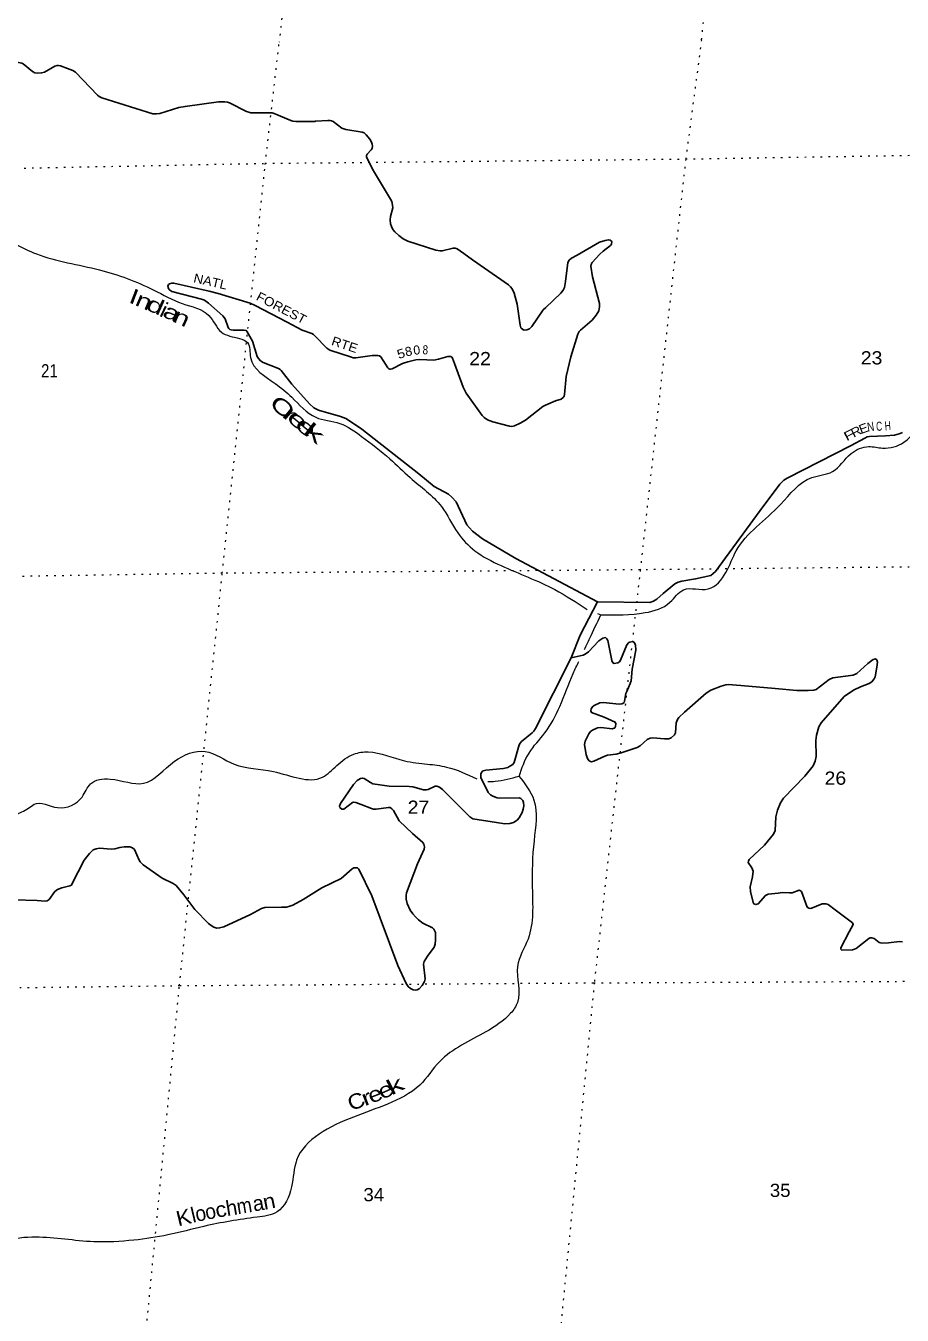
# Model space of a CAD drawing. Header units: feet. Extents: x -3 to 248627, y 0 to 184934.
# Drawn here: x 133333 to 144936, y 75323 to 92388 of the extents above; entities that cross this region are included whole.
import ezdxf
from ezdxf.enums import TextEntityAlignment as Align

# ---------------------------------------------------------------- set-up
doc = ezdxf.new("R2010")
doc.units = ezdxf.units.FT
doc.header["$LTSCALE"] = 70
doc.linetypes.add('DOTTED', pattern=[1.5, 0.3, -1.2])
for name, color, linetype, lineweight in [('29', 7, 'Continuous', 25), ('30', 7, 'Continuous', 35), ('39', 7, 'Continuous', 13), ('7', 7, 'DOTTED', 13)]:
    doc.layers.add(name, color=color, linetype=linetype, lineweight=lineweight)
doc.layers.add('41', color=7, linetype='Continuous')

msp = doc.modelspace()

# ---------------------------------------------------------------- linework, layer by layer
at = {"layer": '29'}
for points in [[(132498.89, 92144.03), (132729.64, 91887.26), (132750.52, 91875.77), (132778.04, 91872.23), (133041.93, 91899.82), (133116, 91905.02), (133235.04, 91902.93), (133281.75, 91895.3), (133299.78, 91886.21), (133421.32, 91784.46), (133452.24, 91767.09), (133494.01, 91762.92), (133542.04, 91765.01), (133581.18, 91774.08), (133719.56, 91854.87), (133747.33, 91864.18), (133763.42, 91864.27), (133790.57, 91859.05), (133883.29, 91824.71)], [(133883.29, 91824.71), (133956.98, 91797.41), (133993.15, 91774.41), (134281.78, 91471.11), (134306.41, 91451.54), (134341.92, 91432.73), (135014.4, 91223.75), (135064.48, 91222.25), (135108.38, 91225.84), (135361.08, 91305.25), (135442.51, 91319.96), (135885.28, 91381.53), (135929.14, 91383.62), (135966.32, 91381.18), (136004.33, 91375.26), (136031.48, 91366.9), (136257.03, 91251.96), (136284.17, 91242.55), (136311.65, 91237.75), (136568.21, 91237.33), (136593.26, 91236.28), (136619.4, 91227.06), (136840.96, 91134.13), (136868.94, 91125.52), (136908.62, 91121.34), (137161.28, 91123.33)], [(137161.28, 91123.33), (137170.7, 91123.4), (137332.58, 91134.93), (137362.6, 91135.06), (137378.52, 91130.75), (137401.49, 91122.39), (137518.18, 91032.22), (137568.57, 91013.72), (137787.84, 90981.41), (137815.01, 90971.93), (137837.98, 90946.85), (137886.02, 90889.38), (137911.08, 90849.67), (137919.43, 90821.46), (137921.19, 90794.2), (137917.34, 90762.94), (137906.9, 90747.27), (137850.51, 90690.85), (137842.16, 90672.04), (137844.82, 90651.65), (137924.27, 90488.67), (138163.79, 90094.2), (138178.41, 90062.86), (138188.66, 90011.74), (138190.94, 89977.17), (138159.61, 89863.28), (138158.11, 89818.84), (138161.7, 89767.15), (138174.23, 89733.71), (138193.03, 89691.92), (138217.6, 89659.93), (138272.39, 89612.51), (138330.86, 89568.62), (138393.11, 89536.95), (138761.08, 89418.15), (138820.42, 89409.43), (138846.71, 89408.75), (138990.81, 89445.32), (139017.96, 89446.36), (139046.34, 89435.09), (139133.6, 89372.21)], [(139133.6, 89372.21), (139247.76, 89289.95), (139725.95, 88960.48), (139750.35, 88935.13), (139771.89, 88906.15), (139799.04, 88847.63), (139839.6, 88705.81), (139876.31, 88424.44), (139888.64, 88392.14), (139913.91, 88368.02), (139932.7, 88361.75), (139968.21, 88363.84), (140003.71, 88376.38), (140030.58, 88405.91), (140181.23, 88627.15), (140217.2, 88660.8), (140417.62, 88849.32), (140448.55, 88890.47), (140463.17, 88926), (140480.04, 89003.97), (140508.77, 89255.16), (140525.82, 89286.49), (140559.24, 89311.57), (140630.98, 89353.4), (140927.27, 89523.64), (141001.99, 89547.72), (141045.85, 89556.08), (141071.26, 89551.48), (141089.7, 89535.18), (141087.09, 89499.18), (141075.08, 89480.84), (140976.88, 89404.94), (140933.07, 89363.81), (140832.82, 89257.23), (140816.12, 89230.06), (140814.41, 89208.29), (140833.97, 89063.53), (140928.89, 88710.74), (140928.73, 88669.37), (140920.54, 88616.7), (140882.94, 88556.09), (140830.26, 88490.68), (140678.28, 88361.74), (140659.48, 88340.84), (140639.85, 88308.16), (140549.03, 88008.86), (140486.29, 87747.68), (140465.26, 87507), (140458.99, 87486.1), (140445.49, 87470.38), (140419.31, 87448.49), (140347.42, 87422.35), (140212.55, 87369.07), (140177.33, 87350.34), (139946.95, 87169.92), (139878.4, 87126.66), (139801.13, 87093.22), (139767.71, 87084.86), (139736.86, 87089.95), (139517.1, 87146.51), (139445.32, 87174.98), (139402.24, 87205.02), (139375.09, 87230.1), (139164.16, 87526.85), (139122.83, 87603.79), (139009.97, 87917.94)], [(139009.97, 87917.94), (138984.55, 87988.7), (138972.02, 88003.33), (138958.16, 88012.17), (138919.81, 88011.69), (138798.67, 87975.12), (138736.17, 87964.39), (138548.06, 87970.94), (138496.35, 87964.89), (138391.43, 87941.69), (138318.33, 87919.03), (138182.58, 87847.65), (138163.79, 87845.56), (138152.23, 87845), (138138.73, 87847.65), (138124.11, 87862.27), (138032.8, 88008.06), (138017.6, 88020.05), (137990.45, 88026.32), (137918.94, 88026.39), (137704.33, 87994.97), (137668.82, 87994.97), (137645.05, 88000.83), (137359.73, 88096.33), (137317.64, 88120.1), (137161.33, 88286.51), (137140.44, 88303.22), (137118.36, 88313.48), (136990.58, 88357.97), (136795.04, 88464.91), (136371.99, 88684.88), (136302.98, 88714.92), (135879.02, 88846.58), (135760.99, 88875.09), (135294.26, 88981.37), (135265.02, 88983.46), (135233.66, 88974.68), (135223.25, 88962.56), (135214.9, 88941.66), (135221.17, 88910.31), (135235.79, 88891.51), (135267.33, 88872.1), (135657.65, 88770.3), (135698.68, 88754.62), (135753.72, 88718.05), (135943.77, 88547.73), (135971.76, 88510.84), (136010.6, 88393.08), (136021.04, 88380.54), (136035.29, 88370.01), (136052.37, 88363.82), (136077.43, 88359.64), (136225.13, 88359.56), (136250.77, 88353.38), (136265.39, 88336.66), (136334.62, 88214.61), (136396.96, 88011.69), (136413.67, 87982.43), (136441.76, 87953.08), (136476.32, 87930.18), (136677.3, 87854.1), (136699.78, 87840.32), (136714.4, 87823.6), (136854.56, 87646.7), (137087.61, 87382.9), (137144.62, 87333.55), (137207.28, 87302.25), (137500.81, 87215.21), (137568.57, 87190.4), (137633.31, 87152.78), (137780.12, 87049.8), (138535.82, 86457.28), (138741.18, 86290.02), (138930.23, 86190.42), (138972, 86150.71), (139030.37, 86088.42), (139172.49, 85784.99), (139205.9, 85743.2), (139247.67, 85699.31), (139378.67, 85599.25), (139819.58, 85337.03), (140901.11, 84765.94)], [(144938.71, 87006.93), (144893.9, 86985.83), (144832.18, 86972.01), (144712.96, 86961.01), (144503.8, 86952.86), (144470.85, 86946.92), (144440.54, 86931.76), (144258.89, 86831.3), (143412.04, 86399.4), (143370.27, 86374.32), (143316.04, 86322.71), (143055.18, 85971.5), (142463.88, 85164.31), (142403.08, 85112.56), (142201.09, 85066.75), (142016.95, 85038.92), (141971.01, 85026.39), (141927.09, 85003), (141772.82, 84876.69), (141686.98, 84800.69), (141645.21, 84771.43), (141594.59, 84756.46), (140901.11, 84765.94)], [(140901.11, 84765.94), (140673.95, 84322.2), (140555.14, 84022.95)], [(140555.14, 84022.95), (140710.88, 84058.32), (140739.16, 84072.82), (140784.67, 84100.52), (140921.55, 84247.31), (140971.8, 84282.5), (141007.62, 84291.35), (141027.15, 84274.59), (141037.69, 84253.49), (141072.94, 84078.16), (141090.41, 83987.11), (141103.58, 83958.1), (141122.51, 83947.4), (141169.48, 83958.1), (141193.2, 83971.29), (141206.59, 83991.45), (141291.13, 84194.28), (141317.07, 84224.48), (141330.25, 84232.39), (141369.21, 84238.34), (141388.23, 84227.11), (141404.05, 84195.47), (141408.84, 84123.69), (141360.13, 83874.54), (141346.06, 83720.74), (141335.58, 83683.64), (141289.29, 83577.21), (141277.54, 83549.31), (141260.93, 83450.63), (141253.82, 83433.27), (141235.37, 83420.08), (141222.19, 83414.81), (141188.86, 83408.57), (140977.08, 83433.13), (140932.27, 83427.99), (140855.84, 83391.07), (140837.01, 83375.13), (140818.94, 83346.24), (140813.67, 83319.86), (140820.79, 83298.79), (140990.49, 83238.13)], [(140555.14, 84022.95), (140083.04, 83088.09), (140060.06, 83052.56), (140038.54, 83029.06), (139895.08, 82914.63), (139878.37, 82895.82), (139866.19, 82870.63), (139797.55, 82637.61), (139780.21, 82612.65), (139742.62, 82589.66), (139713.38, 82572.94), (139659.41, 82559.5), (139425.51, 82535.87), (139389.67, 82526.97), (139375.05, 82518.61), (139364.61, 82506.07), (139356.26, 82483.08), (139359.26, 82439.52), (139456.61, 82242.34), (139485.74, 82211.4), (139517.07, 82190.51), (139572.32, 82171.75), (139611.05, 82167.52), (139864.11, 82171.14), (139888.81, 82161.25), (139911.78, 82136.17), (139922.23, 82106.91), (139925.75, 82066.49), (139918.05, 82021.23), (139903.43, 81975.25), (139863.31, 81903.81), (139836.6, 81872.85), (139788.57, 81845.69), (139742.62, 81831.06), (139677.22, 81827.81), (139564.38, 81845.18)], [(142798.21, 83655.03), (143254.02, 83617.34), (143539.75, 83592.62), (143691.79, 83590.2), (143765.59, 83595.48), (143797.6, 83606.16), (143968.53, 83737.9), (144015.9, 83756.46), (144287.81, 83792.07), (144337.52, 83817.02), (144482.14, 83946.44), (144553.64, 84001.63), (144582.25, 84008.54), (144601.08, 83996.36), (144608.99, 83967.35), (144601.91, 83897.95), (144580, 83769.54), (144566.82, 83743.17), (144535.38, 83707.14), (144498.3, 83682.51), (144383.29, 83641.12), (144300.62, 83600.75), (144224.19, 83553.28), (144169.06, 83510.91), (143863.11, 83161.63), (143834.1, 83109.6), (143802.5, 83000.76), (143793.59, 82928.79), (143797.22, 82718.56), (143784.77, 82653.43), (143757.69, 82591.97), (143648.29, 82458.74), (143364.98, 82166.04), (143325.47, 82105.65), (143285.91, 82005.16), (143264.96, 81920.85), (143254.28, 81738.79), (143234.29, 81689.76), (143111.95, 81545.29), (142911.66, 81355.06), (142901.12, 81333.96), (142897.4, 81312.57), (142945.17, 81244.13), (142961.74, 81199.46), (142952.8, 81123.52), (142922.2, 80993.74), (142926.25, 80932.62), (142961.75, 80784.08), (142972.29, 80768.26), (142997.68, 80757.6), (143030.27, 80768.26), (143125.16, 80879.03), (143159.97, 80893.94), (143291.92, 80909.75), (143346.55, 80915.95), (143441.82, 80911.45), (143480.97, 80913.31), (143573.21, 80947.6), (143589.81, 80941.29), (143604.84, 80929.14), (143676, 80723.42), (143699.03, 80707.9), (143726.08, 80707.6), (143876.31, 80768.26), (143923.05, 80767.73), (143955.38, 80757.71), (144046.73, 80687.07), (144209.28, 80567.71)], [(140989.45, 83238.5), (140990.49, 83238.13), (141136.18, 83169.49), (141145.76, 83149.76), (141140.49, 83115.47), (141129.95, 83097.01), (141101.95, 83083.13), (140945.45, 83099.65), (140904.13, 83097.61), (140837.39, 83068), (140811.04, 83046.9), (140785.98, 83017.46), (140737.24, 82920.31), (140731.59, 82874.86), (140751.18, 82740.14), (140774.14, 82682.94), (140792.59, 82659.21), (140810.87, 82651.58), (140824.22, 82646.02), (140853.21, 82653.93), (140998.95, 82721.54), (141035.07, 82735.69), (141148.92, 82749.37), (141214.29, 82764.7), (141425.14, 82835.91), (141467.03, 82859.26), (141559.56, 82941.4), (141601.24, 82961.49), (141635.99, 82965.14), (141791.06, 82949.03), (141846.84, 82949.32), (141878.47, 82962.5), (141921.13, 83003.03), (141933.82, 83031.07), (141943.6, 83163.79), (141960.17, 83205.14), (141978.62, 83234.15), (142051.93, 83302.26), (142340.48, 83554.92), (142402.96, 83595.47), (142537.37, 83648.22), (142600.63, 83666.68), (142630.62, 83668.89), (142798.21, 83655.03)], [(139564.38, 81845.18), (139253.71, 81893.02), (139212.15, 81916.74), (138851.15, 82279.78), (138811.17, 82311.71), (138773.34, 82326.17), (138752.7, 82323.21), (138658.72, 82281.42), (138637.83, 82277.24), (138599.32, 82278.29), (138455.53, 82314.77), (138410.19, 82319.03), (138145.78, 82325.47), (137959.09, 82350.38), (137927.76, 82356.65), (137896.1, 82372.22), (137814.31, 82424.65), (137787.84, 82431.88), (137762.77, 82427.7), (137718.92, 82400.54), (137670.18, 82344.55), (137499.55, 82095.66), (137485.01, 82059.9), (137489.19, 82043.18), (137515.32, 82019.24), (137535.13, 82018.1), (137545.58, 82022.28), (137657.48, 82107.39), (137670.88, 82112.14), (137702.21, 82107.96), (137775.32, 82081.01), (137911.06, 82028.47), (137936.11, 82022.28), (137971.62, 82022.28), (138134.52, 82043.18), (138155.4, 82041.09), (138180.86, 82023.89), (138203.44, 82001.38), (138276.32, 81866.91), (138451.7, 81699.71), (138587.71, 81580.28), (138604.42, 81555.21), (138612.77, 81523.86), (138606.51, 81492.51), (138520.45, 81295.55), (138374.69, 80914.68), (138369.31, 80877.78), (138368.43, 80827.96), (138380.96, 80771.53), (138422.69, 80682.7), (138456.14, 80635.69), (138493.73, 80593.9), (138533.42, 80554.19), (138588.07, 80513.51), (138719.29, 80449.7), (138735.72, 80432.8), (138758.97, 80387.01), (138758.97, 80290.88), (138751.12, 80233.77), (138738.08, 80194.74), (138652.71, 80073.18), (138606.51, 80004.57), (138596.43, 79966.76), (138619.84, 79773.75), (138612.78, 79741.25), (138579.36, 79684.83), (138539.51, 79643.27), (138512.53, 79630.49), (138487.47, 79624.22), (138460.32, 79628.4), (138425.6, 79647.52), (138395.58, 79672.29), (138368.43, 79714.09), (138258.63, 79951.38), (137913.62, 80874.71), (137740.79, 81226.82), (137723.09, 81241.74), (137698.03, 81245.92), (137677.15, 81245.92), (137652.86, 81229.02), (137508.58, 81100.67), (137250.4, 80978.6), (137004.12, 80824.34), (136866.83, 80749.59), (136816.71, 80730.79), (136785.97, 80724.29), (136720.63, 80723.07)], [(136720.63, 80723.07), (136496.16, 80718.86), (136455.41, 80705.71), (136310.01, 80624.78), (135954.18, 80464.33), (135899.88, 80447.62), (135864.38, 80445.53), (135820.52, 80460.15), (135787.11, 80481.05), (135752.06, 80507.35), (135572.73, 80692.64), (135425.41, 80885.91), (135321.86, 81010.75), (135285.88, 81037.99), (135140.27, 81105.6), (134889.08, 81284.59), (134849.13, 81323.29), (134834.78, 81345.2), (134772.12, 81486.26), (134745.75, 81508.43), (134711.56, 81521.78), (134636.37, 81521.78), (134577.88, 81512.8), (134511.06, 81496.71), (134463.9, 81492.93), (134310.57, 81502.98), (134264.06, 81497.37), (134227.04, 81479.99), (134174.82, 81434.01), (134105.72, 81344.94), (133947.18, 81034.86), (133936.74, 81016.05), (133916.83, 81003.63), (133810.84, 80979.73), (133750.87, 80955.44), (133718.75, 80929.67), (133642.27, 80825.88), (133616.45, 80805.26), (133587.97, 80800.8), (133484.57, 80813.57), (133180.81, 80820.23)], [(144209.28, 80567.71), (144280.05, 80515.74), (144287.47, 80495.3), (144235.72, 80395.23), (144121.42, 80184.09), (144124.06, 80165.63), (144135.08, 80154.23), (144278.99, 80157.95), (144305.92, 80165.63), (144327, 80176.18), (144493.05, 80308.05), (144511.5, 80318.59), (144533.28, 80318.23), (144566.85, 80308.05), (144629.04, 80257.73), (144667, 80247.39), (144754.92, 80249.42), (144898.94, 80267.17), (144938.84, 80265.12)]]:
    msp.add_lwpolyline(points, dxfattribs=at)
at = {"layer": '39'}
msp.add_line((140900.83, 84609.67), (140946.87, 84591.65), dxfattribs=at)
for points in [[(129040.36, 92123.55), (129512.76, 91668.66), (130211.44, 91360.4), (130820.21, 91141.63), (131280.76, 91028.98), (131778.35, 90772.77), (131919.45, 90545.66), (132078.99, 90122.69), (132350.7, 90080.15), (132600.67, 89856.2), (132913.29, 89651.93), (133473.12, 89368.99), (134307.7, 89158.5), (135026.88, 88890.42), (135404.23, 88711.85), (135757.56, 88553.65), (135922.92, 88334.42), (136164.01, 88247.74), (136268.35, 88194.44), (136309.39, 87997.45), (136634.46, 87654.81), (136854.55, 87471.45), (137172.68, 87206.6), (137490.41, 87125.35), (137779.13, 86953.55), (138153.41, 86655.96), (138420.47, 86408.39), (138835.16, 86027.03), (139051.79, 85678.25), (139279.46, 85440.36), (139626.41, 85243.88), (140337.09, 84925.43), (140763.7, 84664.2)], [(140946.87, 84591.65), (141533.63, 84621.23), (141861.34, 84757.82), (142042.18, 84923.83), (142368.79, 84935.33), (142602.48, 85153.37), (142740.05, 85440.79), (143323.86, 86051.48), (143740.17, 86409.29), (144014.97, 86487.79), (144258.92, 86725.93), (144495.55, 86818.85), (144676.77, 86799.24), (144959.61, 86875.65), (145228.52, 87202.37), (145419.54, 87380.4), (145768.75, 87440.14), (146058.25, 87587.12), (146241.78, 87829.78), (146546.35, 88085.59), (146955.33, 88526.19), (147232.8, 88909.33), (147375.65, 89109.94), (147582.85, 89293.9), (147792.66, 89546.44), (147933.65, 89765.23), (148323.31, 90070.8), (148600.71, 90445.87), (148691.46, 90681.2), (149180.43, 90968.92), (149392.92, 91147.69), (149809.48, 91303.74), (150178.43, 91316.91), (150376.74, 91311.09)], [(140729.07, 84134.42), (140799.03, 84282.12), (140946.87, 84591.65)], [(139864.36, 82453.75), (139995.61, 82763.24), (140205.55, 83029.9), (140402.11, 83379.39), (140581.31, 83817.79), (140654.2, 83974.37)], [(123890.45, 78221.94), (124079.08, 77915.67), (124313.16, 77948.08), (124720.62, 78215.17), (124947.48, 78572.49), (125149.32, 78835.18), (125405.86, 78899.7), (125838.36, 79035.44), (126344.38, 79279.54), (126679.16, 79533.09), (127138.08, 79922.85), (127501.35, 80206.43), (127804.62, 80314.96), (128152.61, 80465.51), (128585.55, 80421.68), (129101.11, 80375.16), (129339.08, 80391.41), (129946.46, 80703.29), (130460.77, 80973.56), (130706.71, 80979.65), (130918.59, 81008.22), (131065.69, 81005.02), (131326.54, 81101.78), (131593.34, 81188.41), (131970.07, 81169.25), (132270.3, 81160.78), (132524.85, 81229.35), (132742.75, 81483.84), (133049.44, 81751.74), (133192.13, 81934.2), (133370.36, 82033.65), (133443.38, 82085.52), (133753.37, 82040.66), (134079.09, 82181.29), (134191.48, 82355.92), (134450.01, 82418.41), (134890.91, 82362.41), (135302.61, 82653.67), (135706.85, 82783.59), (136092.36, 82617.06), (136611.48, 82518.06), (137261.83, 82444.23), (137450.63, 82598.07), (137677.69, 82749.59), (137867.4, 82778.33), (138346.06, 82661.49), (138652.02, 82616.66), (138903.61, 82578.32), (139304.02, 82420.79)], [(139861.92, 82457.63), (140060.69, 82141.28), (140062, 81602.56), (140038.42, 80983.33), (139982.04, 80301.82), (139843.81, 79937.73), (139843.67, 79463.59), (139751.7, 79319.05), (139423.02, 79071.51), (138812.93, 78680.95), (138548.17, 78368.33), (138122.71, 78117.53), (137671.75, 77945.62), (136919.01, 77376.64), (136851.38, 77020.06), (136659.03, 76690.71), (136394.38, 76620.2), (135691.93, 76498.74), (135215.28, 76385.54), (134763.2, 76316.54), (134232.94, 76294.58), (133463.56, 76355.24), (132661.87, 76180.09), (132106.03, 75770.94), (131771.62, 75329.75), (131689.92, 74977.32), (131461.01, 74615.98), (130955.89, 74244.76), (130574.26, 73935.09), (130077.79, 73860.39), (129648.38, 73617.69), (129232.21, 73506.03), (129068.52, 73436.88)], [(139451.75, 82386.58), (139548.92, 82389.53), (139861.92, 82457.63)]]:
    msp.add_spline(points, degree=3, dxfattribs=at)
at = {"layer": '7'}
for points in [[(137899.63, 138080.14), (137371.88, 134122.51), (137574.65, 128679.18), (137763.01, 123249.48), (137921.7, 117796.48), (138066.01, 112340.97), (138797.17, 106896.29), (137680.97, 101465.41), (137095.17, 96039.25), (136688.25, 92169.09)], [(142278.95, 92203.75), (142713.77, 96090.73), (143309.61, 101545.16), (144558.92, 106976.2), (143696.62, 112459.05), (143565.82, 116207.31)], [(134784.79, 46271.3), (134753.46, 47000.2), (134772.69, 52399.27), (134752.05, 57847.08), (134765.75, 63304.71), (134783.21, 68732.04), (134839.41, 74209.51), (135367.22, 79685.19), (135935.17, 85142.4), (136502.72, 90553.21), (136688.25, 92169.09)], [(142278.95, 92203.75), (142070.12, 90625.48), (141468.08, 85188.72), (140859.75, 79723.77), (140323.88, 74248.14), (140235.45, 68772.96), (140217.66, 63309.31), (140210.19, 57871.81), (140208.67, 52424.17), (140188.94, 46968.61), (140223.34, 46304.46)], [(123819.38, 90445.43), (125477.15, 90452.18), (131001.66, 90460.23), (136500.83, 90567.35), (142070.12, 90625.48), (147631.62, 90715.95), (148258.29, 90711.82)], [(154810.57, 85288.75), (152549.6, 85234.82), (147025.25, 85244.93), (141468.08, 85188.72), (135935.17, 85142.4), (130458.36, 85057.3), (129420.81, 85054.24)], [(123878.94, 79621.24), (124398.22, 79599.85), (129892.59, 79618.23), (135367.22, 79685.19), (140851.67, 79721.81), (146397.13, 79749.12), (151914.09, 79784.28), (154847.64, 79900.34)]]:
    msp.add_lwpolyline(points, dxfattribs=at)

# ---------------------------------------------------------------- texts
at = {"layer": '30'}
for s, rotation, width, p in [('NATL', 347.172, 1.1, (135765.28, 88945.09)), ('FOREST', 332.527, 1.1, (136690.43, 88601.08)), ('RTE', 341.494, 1.1, (137536.4, 88111)), ('5', 17.223, 1.15, (138318.39, 87992.34)), ('8', 12.469, 1.05, (138413.24, 88020.53)), ('8', 358.006, 0.8, (138620.97, 88039.88)), ('F', 27.022, 1.35, (144259.66, 86917.78)), ('R', 26.944, 1.15, (144352.53, 86964.84)), ('E', 20.944, 1.1, (144445.26, 87003.76)), ('N', 9.231, 0.8, (144527.43, 87023.14)), ('C', 2.231, 0.7, (144633.04, 87028.21)), ('H', 5.272, 0.7, (144749.97, 87034.71))]:
    msp.add_text(s, height=120, rotation=rotation, dxfattribs=dict(at, width=width)).set_placement(p, align=Align.CENTER)
msp.add_text('0', height=120, rotation=6.673, dxfattribs=at).set_placement((138515.63, 88037.44), align=Align.CENTER)
at = {"layer": '41'}
for s, rotation, width, p in [('I', 339.267, 1.45, (134732.69, 88712.03)), ('n', 336.932, 1.4, (134861.84, 88654.21)), ('d', 335.829, 1.5, (135009.4, 88594.07)), ('i', 334.522, 1.15, (135121.04, 88537.07)), ('a', 335.522, 1.4, (135226.48, 88501.8)), ('n', 335.875, 1.4, (135357.44, 88436.43)), ('C', 320.204, 1.6, (136661.93, 87267.48)), ('r', 320.21, 2.05, (136778.1, 87170.74)), ('e', 320.21, 1.8, (136874.19, 87094.08)), ('e', 320.234, 1.8, (136982.69, 87000.42)), ('k', 322.504, 1.95, (137090.26, 86918.78)), ('e', 21.139, 1.25, (137991.97, 78154.94)), ('e', 23.937, 1.3, (138135.34, 78213.22)), ('k', 26.937, 1.6, (138267.22, 78276.12)), ('C', 22.842, 1.15, (137745.79, 78063.61)), ('r', 21.139, 1.4, (137878.36, 78109.92)), ('m', 9.461, 0.9, (136240.95, 76674.61)), ('n', 11.103, 1.1, (136572.4, 76733.01)), ('K', 13.362, 1.1, (135446.2, 76521.5)), ('o', 10.16, 0.95, (135664.55, 76572.73)), ('o', 10.16, 0.95, (135794.76, 76598.31)), ('c', 10.16, 1.1, (135932.59, 76624.44))]:
    msp.add_text(s, height=200, rotation=rotation, dxfattribs=dict(at, width=width)).set_placement(p, align=Align.CENTER)
for s, rotation, p in [('h', 9.461, (136072.77, 76646.19)), ('a', 9.646, (136426.85, 76707.67)), ('l', 13.362, (135574.05, 76553.04))]:
    msp.add_text(s, height=200, rotation=rotation, dxfattribs=at).set_placement(p, align=Align.CENTER)
at = {"layer": '7'}
for s, width, p in [('22', 1.1, (139204.21, 87895.81)), ('23', 1.1, (144387.64, 87905.88)), ('21', 0.85, (133535.35, 87734.2)), ('26', 1.1, (143908.19, 82343.2)), ('27', 1.1, (138388.62, 81958.69)), ('34', 1.05, (137803.33, 76831.48)), ('35', 1.05, (143183.92, 76887.85))]:
    msp.add_text(s, height=175, dxfattribs=dict(at, width=width)).set_placement(p)

doc.saveas('drawing.dxf')
